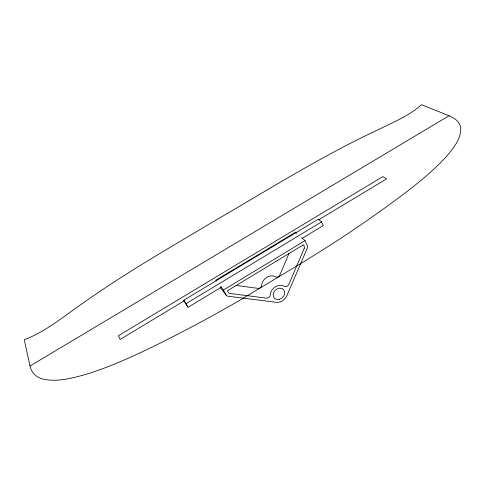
<?xml version="1.0" encoding="UTF-8"?>
<svg xmlns="http://www.w3.org/2000/svg" width="485" height="485" viewBox="0 0 485 485"><rect width="100%" height="100%" fill="white"/><g stroke="black" fill="none" stroke-linecap="round" stroke-linejoin="round"><path stroke-width="0.73" d="M289.084 253.261L279.845 275.056A3.055 2.552 -43.5 0 1 275.51 276.856A9.154 7.633 -42.3 0 0 266.732 277.323A9.154 7.633 -42.3 0 0 261.718 285.253A3.068 2.571 -41.2 0 1 258.002 288.363L235.977 285.429M321.597 221.894L318.263 219.226L183.712 300.282L185.949 303.737L321.597 221.894L323.228 225.628L301.888 238.529M183.712 300.282L188.053 307.314L221.687 286.993M223.397 290.042L305.029 240.645L307.357 245.731A3.171 2.649 -47.6 0 1 307.314 248.09L286.835 295.801A9.391 7.748 -42.3 0 1 276.244 302.3L227.992 296.226A3.225 2.728 -38 0 1 226.113 294.995L223.397 290.042L220.73 286.568M296.632 233.212L295.51 232.218L215.837 280.209L216.34 281.124M184.342 300.742L120.159 339.421L118.504 335.668L382.853 176.619L386.624 178.85L318.548 219.875M30.009 366.017L449.037 115.727L455.166 119.074L457.416 121.111A61.049 27.257 -20.4 0 1 460.75 128.713C460.902 139.25 453.505 147.895 447.2 155.594C433.548 170.859 417.403 183.627 401.143 195.976A479.259 155.242 -27.8 0 1 382.732 209.478L378.021 212.842A472.208 153.945 -27.8 0 1 353.832 229.599L343.871 236.256A467.801 153.139 -27.8 0 1 328.642 246.174L302.549 262.482L239.657 300.373A471.123 154.303 -28.4 0 1 222.967 309.879L211.721 316.123A475.452 155.067 -28.4 0 1 183.233 331.364L177.48 334.341A482.393 156.279 -28.3 0 1 154.321 346.017C132.041 356.881 109.374 367.181 85.633 374.45C72.216 378.173 58.024 382.034 44.044 379.337A65.323 30.743 -34 0 1 34.605 374.565L32.55 372.122L31.016 369.267L30.009 366.017L24.25 339.706C44.802 332.055 61.953 317.79 79.77 305.398C121.965 275.074 167.155 249.26 211.678 222.579C266.41 190.981 319.985 156.916 377.342 130.125C392.456 122.547 408.77 116.224 421.435 104.711L449.037 115.727M301.67 237.674L305.029 240.645M220.087 287.175L226.349 295.347M185.949 303.737L188.053 307.314M295.51 232.218L295.947 233.158M304.143 248.617L288.805 284.44A3.134 2.595 -43.5 0 1 284.368 286.302A9.391 7.748 -42.3 0 0 275.407 286.823A9.391 7.748 -42.3 0 0 270.248 294.941A3.146 2.613 -41.3 0 1 266.435 298.129L230.163 293.498A3.225 2.728 -38.4 0 1 228.283 292.261L227.477 290.788L303.489 244.743L304.186 246.253A3.177 2.655 -47.3 0 1 304.143 248.617M279.53 299.3A6.256 5.165 -42.3 0 0 283.622 289.709A6.256 5.165 -42.3 0 0 273.649 292.558A6.256 5.165 -42.3 0 0 279.53 299.3"/></g></svg>
